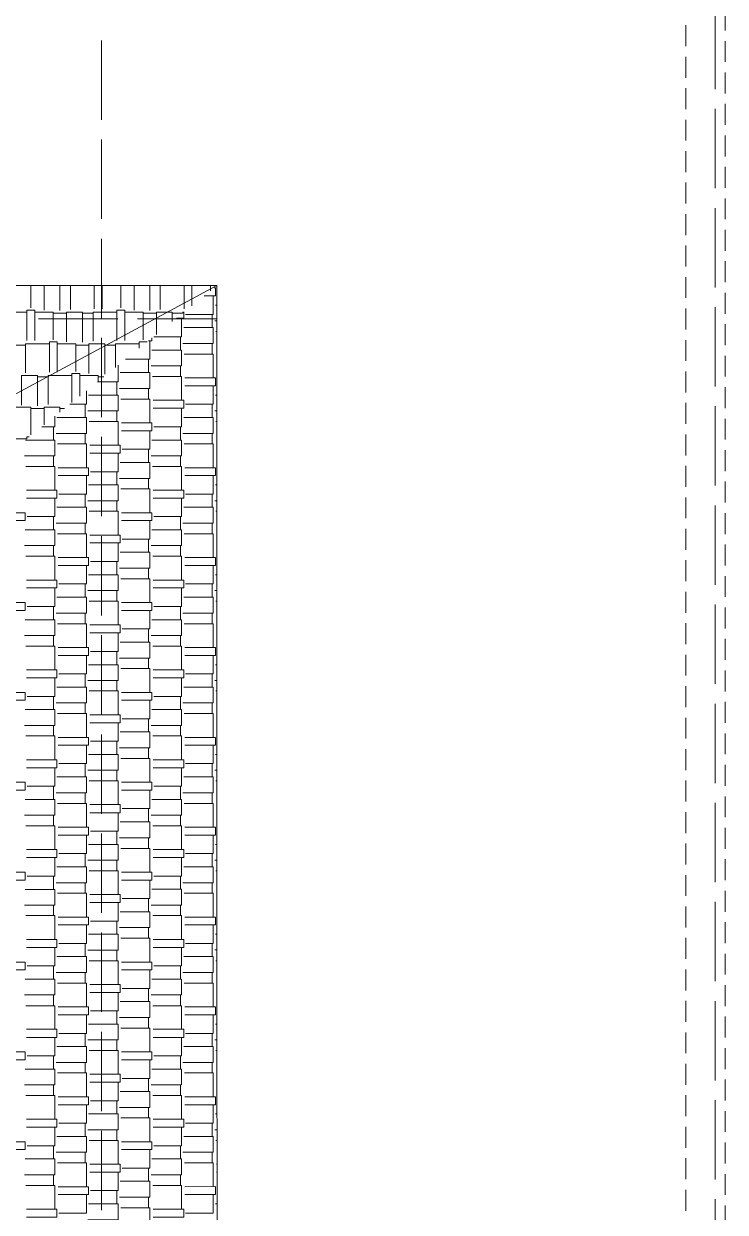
# Model space of a CAD drawing. Header units: metres. Extents: x 14 to 155, y 0 to 125.
# Drawn here: x 113.11 to 118.42, y 105.38 to 114.37 of the extents above; entities that cross this region are included whole.
import ezdxf

# ---------------------------------------------------------------- set-up
doc = ezdxf.new("R2010")
doc.units = ezdxf.units.M
doc.layers.add('PDF2_Geometry', color=7, linetype='Continuous', true_color=0xffbe80)

msp = doc.modelspace()

# ---------------------------------------------------------------- linework, layer by layer
at = {"layer": 'PDF2_Geometry', "color": 0, "lineweight": 0}
for points in [[(118.3464, 114.4776), (118.3464, 113.8775)], [(118.4216, 114.4806), (118.4216, 114.3224)], [(118.124, 114.3616), (118.124, 114.2033)], [(113.6997, 114.2455), (113.6997, 113.6455)], [(118.4216, 114.2425), (118.4216, 114.0843)], [(118.124, 114.1234), (118.124, 113.9652)], [(118.4216, 114.0044), (118.4216, 113.8461)], [(118.124, 113.8853), (118.124, 113.727)], [(118.4216, 113.7662), (118.4216, 113.608)], [(118.3465, 113.7286), (118.3465, 113.1286)], [(118.124, 113.6472), (118.124, 113.4889)], [(113.6997, 113.4966), (113.6998, 112.8966)], [(118.4217, 113.5281), (118.4217, 113.3699)], [(118.124, 113.409), (118.124, 113.2508)], [(118.4217, 113.29), (118.4217, 113.1317)], [(118.124, 113.1709), (118.124, 113.0126)], [(118.4217, 113.0518), (118.4217, 112.8936)], [(118.3465, 112.9782), (118.3465, 112.3782)], [(118.124, 112.9328), (118.124, 112.7745)], [(118.4217, 112.8137), (118.4217, 112.6554)], [(113.6998, 112.7462), (113.6998, 112.1462)], [(118.124, 112.6946), (118.124, 112.5364)], [(118.4217, 112.5756), (118.4217, 112.4173)], [(118.124, 112.4565), (118.124, 112.2982)], [(113.1655, 112.3921), (113.1655, 112.2229)], [(113.2642, 112.3921), (113.2642, 112.2072)], [(113.3849, 112.3921), (113.3849, 112.2025)], [(113.4647, 112.3921), (113.4647, 112.2119)], [(113.6449, 112.3921), (113.6449, 112.2166)], [(113.7045, 112.3921), (113.7045, 112.2166)], [(113.8455, 112.3921), (113.8455, 112.2229)], [(113.9457, 112.3921), (113.9457, 112.2072)], [(114.0648, 112.3921), (114.0648, 112.2025)], [(114.1446, 112.3921), (114.1446, 112.2119)], [(114.3248, 112.3921), (114.3248, 112.2166)], [(114.3844, 112.3921), (114.3844, 112.2401)], [(114.4768, 112.3138), (114.5614, 112.3138), (114.5614, 112.375), (114.552, 112.375)], [(114.5254, 112.3921), (114.5254, 112.3529)], [(118.4217, 112.3374), (118.4217, 112.1792)], [(114.3358, 112.1744), (114.5457, 112.1744), (114.5457, 112.3138)], [(114.5739, 112.2449), (114.5614, 112.2449)], [(118.3465, 112.2278), (118.3465, 111.6278)], [(113.1342, 112.1915), (112.9556, 112.1915), (112.9556, 111.9722)], [(113.1953, 111.9769), (113.1953, 112.2072), (113.1342, 112.2072), (113.1342, 111.9769)], [(113.3347, 111.9816), (113.3347, 112.1915), (113.1953, 112.1915)], [(113.2219, 112.1399), (113.8219, 112.1399)], [(113.435, 112.1822), (113.3348, 112.1822)], [(113.5556, 111.9628), (113.5556, 112.1916), (113.4349, 112.1915)], [(113.435, 112.1915), (113.435, 111.9675)], [(113.6356, 112.1822), (113.5557, 112.1822)], [(113.8157, 112.1916), (113.6355, 112.1916)], [(113.6356, 112.1916), (113.6356, 111.9723)], [(113.8752, 111.977), (113.8752, 112.2072), (113.8157, 112.2072), (113.8157, 111.977)], [(114.0146, 111.9817), (114.0146, 112.1916), (113.8752, 112.1916)], [(113.9708, 112.1399), (114.574, 112.1399)], [(114.1149, 112.1822), (114.0147, 112.1822)], [(114.0962, 112.0036), (114.3061, 112.0036), (114.3061, 112.1446)], [(114.2356, 112.1195), (114.2356, 112.1916), (114.1149, 112.1916), (114.1149, 112.0223)], [(114.3139, 112.1822), (114.2355, 112.1822)], [(114.2669, 112.1446), (114.3217, 112.1446), (114.3217, 112.1885)], [(114.3264, 112.1916), (114.3155, 112.1916), (114.3155, 112.1837)], [(114.5364, 112.0741), (114.5363, 112.1743)], [(118.124, 112.2184), (118.124, 112.0601)], [(114.3155, 111.9534), (114.5457, 111.9535), (114.5457, 112.0741), (114.3217, 112.0741)], [(114.5739, 112.1243), (114.5567, 112.1243)], [(118.4217, 112.0993), (118.4217, 111.941)], [(113.3645, 111.7373), (113.3645, 111.9676), (113.305, 111.9676), (113.305, 111.7373)], [(113.6998, 111.9958), (113.6998, 111.3958)], [(113.8815, 111.8344), (114.0664, 111.8344), (114.0664, 111.9738)], [(114.0444, 111.966), (114.0444, 111.9676), (113.9849, 111.9676), (113.9849, 111.9174)], [(114.0554, 111.9739), (114.0804, 111.9739), (114.0804, 111.9958)], [(114.2966, 111.9034), (114.2966, 112.0036)], [(114.5739, 112.0444), (114.5661, 112.0444)], [(118.124, 111.9802), (118.124, 111.822)], [(113.1248, 111.9424), (113.0449, 111.9424)], [(113.305, 111.9519), (113.1248, 111.9519), (113.1248, 111.7326)], [(113.5055, 111.742), (113.5055, 111.9519), (113.3645, 111.9519)], [(113.6042, 111.9424), (113.5054, 111.9424)], [(113.7248, 111.7217), (113.7248, 111.9519), (113.6042, 111.9519), (113.6042, 111.7278)], [(113.8047, 111.9425), (113.7248, 111.9425)], [(113.9849, 111.9519), (113.8047, 111.9519), (113.8047, 111.7733)], [(114.0758, 111.7843), (114.3061, 111.7843), (114.3061, 111.9034), (114.0805, 111.9034)], [(114.5457, 111.6934), (114.5457, 111.8736), (114.3264, 111.8736)], [(114.5364, 111.8736), (114.5364, 111.9535)], [(113.67, 111.6636), (113.8266, 111.6636), (113.8266, 111.789)], [(114.0554, 111.7341), (114.0554, 111.8344)], [(114.2966, 111.7043), (114.2966, 111.7842)], [(114.574, 111.8642), (114.5709, 111.8642)], [(114.574, 111.8047), (114.5709, 111.8047)], [(118.4217, 111.8613), (118.4217, 111.703)], [(113.2157, 111.4819), (113.2157, 111.7122), (113.095, 111.7122), (113.095, 111.4866)], [(113.2955, 111.7028), (113.2157, 111.7028)], [(113.4757, 111.7122), (113.2955, 111.7122), (113.2955, 111.4929)], [(113.5353, 111.5555), (113.5353, 111.7278), (113.4757, 111.7278), (113.4757, 111.507)], [(113.6747, 111.6683), (113.6747, 111.7122), (113.5353, 111.7122)], [(113.717, 111.7028), (113.6747, 111.7028)], [(113.8361, 111.6135), (114.0664, 111.6135), (114.0664, 111.7341), (113.8408, 111.7341)], [(114.3061, 111.7043), (114.0868, 111.7043)], [(114.3061, 111.5242), (114.3061, 111.7044)], [(114.3311, 111.6338), (114.5614, 111.6338), (114.5614, 111.6934), (114.3311, 111.6934)], [(118.1241, 111.7422), (118.1241, 111.5839)], [(113.8157, 111.5634), (113.8157, 111.6636)], [(114.0554, 111.5336), (114.0554, 111.6135)], [(114.3358, 111.4944), (114.5457, 111.4944), (114.5457, 111.6338)], [(118.4217, 111.6231), (118.4217, 111.4649)], [(113.4585, 111.4944), (113.5854, 111.4944), (113.5854, 111.5962)], [(113.5964, 111.4443), (113.8267, 111.4443), (113.8267, 111.5634), (113.6011, 111.5634)], [(114.0664, 111.3534), (114.0664, 111.5336), (113.8455, 111.5336)], [(114.0915, 111.4647), (114.3218, 111.4647), (114.3218, 111.5242), (114.0915, 111.5242)], [(114.574, 111.5634), (114.5614, 111.5634)], [(113.1655, 111.2625), (113.1655, 111.4724), (113.0245, 111.4724)], [(113.2642, 111.4615), (113.1655, 111.4615)], [(113.3849, 111.4349), (113.3849, 111.4725), (113.2642, 111.4724), (113.2642, 111.3377)], [(113.4194, 111.4615), (113.3849, 111.4615)], [(113.5761, 111.3942), (113.5761, 111.4944)], [(113.8157, 111.3644), (113.8157, 111.4442)], [(114.0962, 111.3237), (114.3061, 111.3237), (114.3061, 111.4647)], [(114.5364, 111.3942), (114.5364, 111.4944)], [(114.574, 111.4444), (114.5567, 111.4444)], [(118.1241, 111.504), (118.1241, 111.3458)], [(118.3465, 111.4789), (118.3466, 110.8789)], [(113.2486, 111.3237), (113.3457, 111.3237), (113.3457, 111.4035)], [(113.3567, 111.2735), (113.5854, 111.2735), (113.5854, 111.3942), (113.3614, 111.3942)], [(113.8267, 111.3644), (113.6058, 111.3644)], [(113.8267, 111.1843), (113.8267, 111.3645)], [(113.8517, 111.2939), (114.0805, 111.2939), (114.0805, 111.3534), (113.8517, 111.3534)], [(114.3155, 111.2735), (114.5458, 111.2735), (114.5458, 111.3942), (114.3217, 111.3942)], [(114.574, 111.3644), (114.5661, 111.3644)], [(118.4217, 111.385), (118.4217, 111.2267)], [(113.153, 111.2469), (113.1342, 111.2469), (113.1342, 111.2328), (112.9556, 111.2328), (112.9556, 111.0887)], [(113.3363, 111.2233), (113.3363, 111.3236)], [(113.5761, 111.1936), (113.5761, 111.2735)], [(113.6998, 111.2469), (113.6998, 110.6469)], [(113.8565, 111.1545), (114.0664, 111.1545), (114.0664, 111.2939)], [(114.2967, 111.2234), (114.2967, 111.3236)], [(114.5364, 111.1937), (114.5364, 111.2735)], [(118.1241, 111.2659), (118.1241, 111.1076)], [(113.1155, 111.1043), (113.3457, 111.1043), (113.3457, 111.2233), (113.1232, 111.2233)], [(113.5854, 111.0134), (113.5854, 111.1936), (113.3661, 111.1936)], [(113.6106, 111.1247), (113.8408, 111.1247), (113.8408, 111.1843), (113.6106, 111.1843)], [(114.0554, 111.0542), (114.0554, 111.1545)], [(114.0759, 111.1043), (114.3061, 111.1043), (114.3061, 111.2234), (114.0806, 111.2234)], [(114.5458, 111.0135), (114.5458, 111.1937), (114.3265, 111.1937)], [(114.574, 111.1843), (114.5709, 111.1843)], [(113.3363, 111.0244), (113.3363, 111.1043)], [(113.6168, 110.9837), (113.8267, 110.9837), (113.8267, 111.1247)], [(114.2967, 111.0244), (114.2967, 111.1043)], [(114.574, 111.1248), (114.5709, 111.1248)], [(118.4217, 111.1468), (118.4217, 110.9886)], [(113.3457, 110.8442), (113.3457, 111.0244), (113.1264, 111.0244)], [(113.3708, 110.9539), (113.6011, 110.9539), (113.6011, 111.0134), (113.3708, 111.0134)], [(113.8157, 110.8834), (113.8157, 110.9836)], [(113.8361, 110.9336), (114.0664, 110.9336), (114.0664, 111.0542), (113.8408, 111.0542)], [(114.3061, 110.8442), (114.3061, 111.0244), (114.0868, 111.0244)], [(114.3312, 110.9539), (114.5614, 110.9539), (114.5614, 111.0135), (114.3312, 111.0135)], [(118.1241, 111.0278), (118.1241, 110.8695)], [(113.3755, 110.8145), (113.5855, 110.8145), (113.5854, 110.9539)], [(113.5964, 110.7643), (113.8267, 110.7643), (113.8267, 110.8834), (113.6011, 110.8834)], [(114.0554, 110.8537), (114.0554, 110.9336)], [(114.3359, 110.8145), (114.5458, 110.8145), (114.5458, 110.9539)], [(114.574, 110.8834), (114.5614, 110.8834)], [(118.4218, 110.9087), (118.4218, 110.7505)], [(113.1311, 110.7847), (113.3614, 110.7847), (113.3614, 110.8442), (113.1311, 110.8442)], [(113.5761, 110.7143), (113.5761, 110.8145)], [(114.0664, 110.6735), (114.0664, 110.8537), (113.8455, 110.8537)], [(114.0915, 110.7847), (114.3218, 110.7847), (114.3218, 110.8442), (114.0915, 110.8442)], [(114.5364, 110.7143), (114.5364, 110.8145)], [(118.1241, 110.7896), (118.1241, 110.6314)], [(113.1358, 110.6437), (113.3457, 110.6438), (113.3457, 110.7848)], [(113.3567, 110.5936), (113.5855, 110.5936), (113.5855, 110.7143), (113.3614, 110.7143)], [(113.8157, 110.6845), (113.8157, 110.7643)], [(114.0962, 110.6438), (114.3061, 110.6438), (114.3061, 110.7848)], [(114.3155, 110.5936), (114.5458, 110.5936), (114.5458, 110.7143), (114.3217, 110.7143)], [(114.574, 110.7644), (114.5567, 110.7644)], [(118.3466, 110.7285), (118.3466, 110.1285)], [(112.8915, 110.6139), (113.1218, 110.6139), (113.1218, 110.6735), (112.8915, 110.6735)], [(113.3364, 110.5434), (113.3364, 110.6437)], [(113.8267, 110.5043), (113.8267, 110.6845), (113.6058, 110.6845)], [(113.8517, 110.614), (114.0805, 110.614), (114.0805, 110.6735), (113.8517, 110.6735)], [(113.8565, 110.4746), (114.0664, 110.4746), (114.0664, 110.614)], [(114.2967, 110.5435), (114.2967, 110.6437)], [(114.574, 110.6845), (114.5661, 110.6845)], [(118.4218, 110.6706), (118.4218, 110.5123)], [(113.1155, 110.4244), (113.3457, 110.4244), (113.3457, 110.5434), (113.1217, 110.5434)], [(113.5761, 110.5137), (113.5761, 110.5936)], [(114.0759, 110.4244), (114.3062, 110.4244), (114.3062, 110.5435), (114.0806, 110.5435)], [(114.5364, 110.5138), (114.5364, 110.5936)], [(118.1241, 110.5515), (118.1241, 110.3932)], [(113.5855, 110.3335), (113.5855, 110.5137), (113.3662, 110.5137)], [(113.6106, 110.4447), (113.8409, 110.4447), (113.8409, 110.5043), (113.6106, 110.5043)], [(113.6168, 110.3037), (113.8267, 110.3037), (113.8267, 110.4447)], [(113.6998, 110.4965), (113.6999, 109.8965)], [(114.0555, 110.3742), (114.0555, 110.4745)], [(114.5458, 110.3336), (114.5458, 110.5138), (114.3265, 110.5138)], [(114.574, 110.5043), (114.5709, 110.5043)], [(114.574, 110.4448), (114.5709, 110.4448)], [(118.4218, 110.4324), (118.4218, 110.2742)], [(113.3457, 110.1643), (113.3457, 110.3445), (113.1265, 110.3445)], [(113.3364, 110.3445), (113.3364, 110.4244)], [(113.8362, 110.2537), (114.0664, 110.2537), (114.0664, 110.3743)], [(114.0664, 110.3742), (113.8409, 110.3742)], [(114.3062, 110.1643), (114.3062, 110.3445), (114.0869, 110.3445)], [(114.2967, 110.3445), (114.2967, 110.4244)], [(113.3709, 110.274), (113.6011, 110.274), (113.6011, 110.3335), (113.3709, 110.3335)], [(113.3756, 110.1346), (113.5855, 110.1346), (113.5855, 110.274)], [(113.8157, 110.2035), (113.8157, 110.3037)], [(114.0555, 110.1737), (114.0555, 110.2536)], [(114.3312, 110.274), (114.5615, 110.274), (114.5615, 110.3336), (114.3312, 110.3336)], [(114.3359, 110.1346), (114.5458, 110.1346), (114.5458, 110.274)], [(118.1241, 110.3134), (118.1241, 110.1551)], [(113.1311, 110.1048), (113.3614, 110.1048), (113.3614, 110.1643), (113.1311, 110.1643)], [(113.5965, 110.0844), (113.8267, 110.0844), (113.8267, 110.2035), (113.6011, 110.2035)], [(114.0664, 110.1737), (113.8456, 110.1737)], [(114.0664, 109.9936), (114.0664, 110.1738)], [(114.0916, 110.1048), (114.3218, 110.1048), (114.3218, 110.1643), (114.0916, 110.1643)], [(114.574, 110.2035), (114.5615, 110.2035)], [(118.4218, 110.1943), (118.4218, 110.0361)], [(113.1358, 109.9638), (113.3458, 109.9638), (113.3458, 110.1048)], [(113.5761, 110.0343), (113.5761, 110.1345)], [(113.8157, 110.0046), (113.8157, 110.0844)], [(114.0963, 109.9638), (114.3062, 109.9638), (114.3062, 110.1048)], [(114.5364, 110.0343), (114.5364, 110.1345)], [(114.574, 110.0845), (114.5568, 110.0845)], [(118.1241, 110.0752), (118.1241, 109.917)], [(112.8915, 109.934), (113.1218, 109.934), (113.1218, 109.9936), (112.8915, 109.9936)], [(113.3567, 109.9137), (113.5855, 109.9137), (113.5855, 110.0344)], [(113.5855, 110.0343), (113.3614, 110.0343)], [(113.8267, 109.8244), (113.8267, 110.0046), (113.6058, 110.0046)], [(113.8517, 109.9341), (114.0805, 109.9341), (114.0805, 109.9936), (113.8517, 109.9936)], [(114.3156, 109.9137), (114.5458, 109.9137), (114.5458, 110.0344)], [(114.5458, 110.0343), (114.3217, 110.0343)], [(114.574, 110.0046), (114.5662, 110.0046)], [(113.3364, 109.8635), (113.3364, 109.9638)], [(113.5761, 109.8337), (113.5761, 109.9136)], [(113.8565, 109.7946), (114.0665, 109.7947), (114.0664, 109.9341)], [(114.2967, 109.8636), (114.2967, 109.9638)], [(114.5364, 109.8338), (114.5364, 109.9136)], [(118.3466, 109.9781), (118.3466, 109.3781)], [(118.4218, 109.9562), (118.4218, 109.7979)], [(113.1155, 109.7445), (113.3458, 109.7445), (113.3458, 109.8635), (113.1217, 109.8635)], [(113.5855, 109.8337), (113.3662, 109.8337)], [(113.5855, 109.6536), (113.5855, 109.8338)], [(113.6106, 109.7648), (113.8409, 109.7648), (113.8409, 109.8244), (113.6106, 109.8244)], [(114.0759, 109.7445), (114.3062, 109.7445), (114.3062, 109.8636), (114.0806, 109.8636)], [(114.5458, 109.8338), (114.3265, 109.8338)], [(114.5458, 109.6537), (114.5458, 109.8339)], [(114.574, 109.8244), (114.5709, 109.8244)], [(118.1241, 109.8371), (118.1241, 109.6788)], [(113.3364, 109.6646), (113.3364, 109.7445)], [(113.6168, 109.6238), (113.8267, 109.6238), (113.8267, 109.7648)], [(113.6999, 109.746), (113.6999, 109.146)], [(114.0555, 109.6943), (114.0555, 109.7946)], [(114.2967, 109.6646), (114.2967, 109.7445)], [(114.574, 109.7649), (114.5709, 109.7649)], [(118.4218, 109.718), (118.4218, 109.5598)], [(113.3458, 109.4844), (113.3458, 109.6646), (113.1265, 109.6646)], [(113.3709, 109.5941), (113.6012, 109.5941), (113.6012, 109.6536), (113.3709, 109.6536)], [(113.8158, 109.5236), (113.8158, 109.6238)], [(113.8362, 109.5737), (114.0665, 109.5737), (114.0665, 109.6943), (113.8409, 109.6943)], [(114.3062, 109.4844), (114.3062, 109.6646), (114.0869, 109.6646)], [(114.3312, 109.5941), (114.5615, 109.5941), (114.5615, 109.6537), (114.3312, 109.6537)], [(113.3756, 109.4546), (113.5855, 109.4546), (113.5855, 109.594)], [(114.0555, 109.4938), (114.0555, 109.5737)], [(114.3359, 109.4546), (114.5458, 109.4546), (114.5458, 109.594)], [(118.1241, 109.599), (118.1241, 109.4407)], [(113.1312, 109.4233), (113.3614, 109.4233), (113.3614, 109.4844), (113.1312, 109.4844)], [(113.5761, 109.3544), (113.5761, 109.4546)], [(113.5965, 109.4045), (113.8267, 109.4045), (113.8267, 109.5236), (113.6012, 109.5236)], [(114.0665, 109.3136), (114.0665, 109.4938), (113.8456, 109.4938)], [(114.0916, 109.4233), (114.3219, 109.4233), (114.3218, 109.4844), (114.0916, 109.4844)], [(114.5365, 109.3544), (114.5365, 109.4546)], [(114.574, 109.5236), (114.5615, 109.5236)], [(118.4218, 109.4799), (118.4218, 109.3216)], [(113.1359, 109.2838), (113.3458, 109.2839), (113.3458, 109.4233)], [(113.3568, 109.2337), (113.5855, 109.2337), (113.5855, 109.3544), (113.3614, 109.3544)], [(113.8158, 109.3246), (113.8158, 109.4044)], [(114.0963, 109.2839), (114.3062, 109.2839), (114.3062, 109.4233)], [(114.3156, 109.2337), (114.5458, 109.2337), (114.5458, 109.3544), (114.3218, 109.3544)], [(114.574, 109.4046), (114.5568, 109.4046)], [(118.1241, 109.3608), (118.1241, 109.2026)], [(112.8915, 109.254), (113.1218, 109.254), (113.1218, 109.3136), (112.8915, 109.3136)], [(113.3364, 109.1835), (113.3364, 109.2838)], [(113.8267, 109.3246), (113.6059, 109.3246)], [(113.8267, 109.1445), (113.8267, 109.3247)], [(113.8518, 109.2541), (114.0805, 109.2541), (114.0805, 109.3136), (113.8518, 109.3136)], [(114.2967, 109.1836), (114.2967, 109.2838)], [(114.5741, 109.3246), (114.5662, 109.3246)], [(113.1155, 109.0645), (113.3458, 109.0645), (113.3458, 109.1835), (113.1217, 109.1835)], [(113.5761, 109.1538), (113.5761, 109.2337)], [(113.8566, 109.1146), (114.0665, 109.1147), (114.0665, 109.2541)], [(114.0759, 109.0645), (114.3062, 109.0645), (114.3062, 109.1836), (114.0806, 109.1836)], [(114.5365, 109.1539), (114.5365, 109.2337)], [(118.3466, 109.2276), (118.3466, 108.6276)], [(118.4218, 109.2418), (118.4218, 109.0835)], [(113.5855, 108.9736), (113.5855, 109.1538), (113.3662, 109.1538)], [(113.6106, 109.0833), (113.8409, 109.0833), (113.8409, 109.1445), (113.6106, 109.1445)], [(113.6168, 108.9439), (113.8268, 108.9439), (113.8267, 109.0833)], [(114.0555, 109.0144), (114.0555, 109.1147)], [(114.5458, 108.9737), (114.5458, 109.1539), (114.3265, 109.1539)], [(114.5741, 109.1445), (114.571, 109.1445)], [(114.5741, 109.0834), (114.571, 109.0834)], [(118.1242, 109.1227), (118.1242, 108.9644)], [(113.3364, 108.9846), (113.3364, 109.0645)], [(113.6999, 108.9956), (113.6999, 108.3955)], [(113.8362, 108.8938), (114.0665, 108.8938), (114.0665, 109.0144), (113.8409, 109.0144)], [(114.2967, 108.9846), (114.2967, 109.0645)], [(118.4218, 109.0036), (118.4218, 108.8454)], [(113.3458, 108.9846), (113.1265, 108.9846)], [(113.3458, 108.8045), (113.3458, 108.9847)], [(113.3709, 108.9141), (113.6012, 108.9141), (113.6012, 108.9736), (113.3709, 108.9736)], [(113.3756, 108.7747), (113.5855, 108.7747), (113.5855, 108.9141)], [(113.8158, 108.8436), (113.8158, 108.9438)], [(114.3062, 108.9846), (114.0869, 108.9846)], [(114.3062, 108.8045), (114.3062, 108.9847)], [(114.3312, 108.9141), (114.5615, 108.9141), (114.5615, 108.9737), (114.3312, 108.9737)], [(114.3359, 108.7747), (114.5459, 108.7747), (114.5458, 108.9141)], [(113.5965, 108.7245), (113.8268, 108.7245), (113.8268, 108.8436), (113.6012, 108.8436)], [(114.0665, 108.6337), (114.0665, 108.8139), (113.8456, 108.8139)], [(114.0555, 108.8139), (114.0555, 108.8938)], [(114.5741, 108.8436), (114.5615, 108.8436)], [(118.1242, 108.8846), (118.1242, 108.7263)], [(113.1312, 108.7434), (113.3615, 108.7434), (113.3615, 108.8045), (113.1312, 108.8045)], [(113.1359, 108.6039), (113.3458, 108.604), (113.3458, 108.7434)], [(113.5762, 108.6745), (113.5762, 108.7747)], [(113.8158, 108.6447), (113.8158, 108.7245)], [(114.0916, 108.7434), (114.3219, 108.7434), (114.3219, 108.8045), (114.0916, 108.8045)], [(114.0963, 108.604), (114.3062, 108.604), (114.3062, 108.7434)], [(114.5365, 108.6745), (114.5365, 108.7747)], [(114.5741, 108.7246), (114.5568, 108.7246)], [(118.4218, 108.7655), (118.4218, 108.6072)], [(112.8916, 108.5741), (113.1218, 108.5741), (113.1218, 108.6337), (112.8916, 108.6337)], [(113.3568, 108.5538), (113.5855, 108.5538), (113.5855, 108.6745), (113.3615, 108.6745)], [(113.8268, 108.4645), (113.8268, 108.6447), (113.6059, 108.6447)], [(113.8518, 108.5742), (114.0806, 108.5742), (114.0806, 108.6337), (113.8518, 108.6337)], [(114.3156, 108.5538), (114.5459, 108.5538), (114.5459, 108.6745), (114.3218, 108.6745)], [(114.5741, 108.6447), (114.5662, 108.6447)], [(118.1242, 108.6464), (118.1242, 108.4882)], [(113.3364, 108.5036), (113.3364, 108.6039)], [(113.5762, 108.4739), (113.5762, 108.5538)], [(113.8566, 108.4347), (114.0665, 108.4348), (114.0665, 108.5742)], [(114.2968, 108.5037), (114.2968, 108.6039)], [(114.5365, 108.474), (114.5365, 108.5538)], [(113.1156, 108.3846), (113.3458, 108.3846), (113.3458, 108.5036), (113.1217, 108.5036)], [(113.5855, 108.2937), (113.5855, 108.4739), (113.3663, 108.4739)], [(113.6107, 108.4034), (113.8409, 108.4034), (113.8409, 108.4646)], [(113.8409, 108.4645), (113.6107, 108.4645)], [(114.076, 108.3846), (114.3062, 108.3846), (114.3062, 108.5037), (114.0807, 108.5037)], [(114.5459, 108.2938), (114.5459, 108.474), (114.3266, 108.474)], [(114.5741, 108.4645), (114.571, 108.4645)], [(118.3467, 108.4788), (118.3467, 107.8788)], [(118.4218, 108.5274), (118.4218, 108.3691)], [(113.3364, 108.3047), (113.3364, 108.3846)], [(113.6169, 108.2639), (113.8268, 108.2639), (113.8268, 108.4033)], [(114.0555, 108.3344), (114.0555, 108.4347)], [(114.2968, 108.3047), (114.2968, 108.3846)], [(114.5741, 108.4035), (114.571, 108.4035)], [(118.1242, 108.4083), (118.1242, 108.25)], [(113.3458, 108.1245), (113.3458, 108.3047), (113.1265, 108.3047)], [(113.3709, 108.2342), (113.6012, 108.2342), (113.6012, 108.2937), (113.3709, 108.2937)], [(113.8363, 108.2139), (114.0665, 108.2139), (114.0665, 108.3345)], [(114.0665, 108.3344), (113.8409, 108.3344)], [(114.3062, 108.1245), (114.3062, 108.3047), (114.0869, 108.3047)], [(114.3313, 108.2342), (114.5615, 108.2342), (114.5615, 108.2938), (114.3313, 108.2938)], [(118.4219, 108.2892), (118.4219, 108.131)], [(113.3756, 108.0948), (113.5856, 108.0948), (113.5856, 108.2342)], [(113.6999, 108.2468), (113.7, 107.6467)], [(113.8158, 108.1637), (113.8158, 108.2639)], [(114.0555, 108.134), (114.0555, 108.2139)], [(114.336, 108.0948), (114.5459, 108.0948), (114.5459, 108.2342)], [(113.1312, 108.0635), (113.3615, 108.0635), (113.3615, 108.1246)], [(113.3615, 108.1245), (113.1312, 108.1245)], [(113.5762, 107.9945), (113.5762, 108.0947)], [(113.5965, 108.0446), (113.8268, 108.0446), (113.8268, 108.1637), (113.6012, 108.1637)], [(114.0665, 107.9538), (114.0665, 108.134), (113.8456, 108.134)], [(114.0916, 108.0635), (114.3219, 108.0635), (114.3219, 108.1246)], [(114.3219, 108.1245), (114.0916, 108.1245)], [(114.5365, 107.9945), (114.5365, 108.0947)], [(114.5741, 108.1637), (114.5615, 108.1637)], [(118.1242, 108.1701), (118.1242, 108.0119)], [(113.1359, 107.9239), (113.3458, 107.924), (113.3458, 108.0634)], [(113.8158, 107.9648), (113.8158, 108.0446)], [(114.0963, 107.924), (114.3063, 107.924), (114.3062, 108.0634)], [(114.5741, 108.0447), (114.5569, 108.0447)], [(118.4219, 108.0511), (118.4219, 107.8928)], [(112.8916, 107.8942), (113.1219, 107.8942), (113.1219, 107.9538), (112.8916, 107.9537)], [(113.3365, 107.8237), (113.3365, 107.924)], [(113.3568, 107.8739), (113.5856, 107.8739), (113.5856, 107.9946)], [(113.5856, 107.9945), (113.3615, 107.9945)], [(113.8268, 107.7846), (113.8268, 107.9648), (113.6059, 107.9647)], [(113.8518, 107.8943), (114.0806, 107.8943), (114.0806, 107.9538), (113.8518, 107.9538)], [(114.2968, 107.8238), (114.2968, 107.924)], [(114.3156, 107.8739), (114.5459, 107.8739), (114.5459, 107.9946)], [(114.5459, 107.9945), (114.3218, 107.9945)], [(114.5741, 107.9648), (114.5662, 107.9648)], [(118.1242, 107.932), (118.1242, 107.7738)], [(113.1156, 107.7047), (113.3458, 107.7047), (113.3458, 107.8237), (113.1218, 107.8237)], [(113.5762, 107.7939), (113.5762, 107.8738)], [(113.8566, 107.7548), (114.0665, 107.7548), (114.0665, 107.8943)], [(114.076, 107.7047), (114.3063, 107.7047), (114.3063, 107.8238), (114.0807, 107.8238)], [(114.5365, 107.794), (114.5365, 107.8738)], [(113.5856, 107.7939), (113.3663, 107.7939)], [(113.5856, 107.6138), (113.5856, 107.794)], [(113.6107, 107.7234), (113.841, 107.7234), (113.841, 107.7846), (113.6107, 107.7846)], [(114.0556, 107.6545), (114.0556, 107.7548)], [(114.5459, 107.794), (114.3266, 107.794)], [(114.5459, 107.6139), (114.5459, 107.7941)], [(114.5741, 107.7846), (114.571, 107.7846)], [(118.4219, 107.813), (118.4219, 107.6547)], [(113.3365, 107.6248), (113.3365, 107.7047)], [(113.6169, 107.584), (113.8268, 107.584), (113.8268, 107.7234)], [(113.8363, 107.5339), (114.0665, 107.5339), (114.0665, 107.6545), (113.841, 107.6545)], [(114.2968, 107.6248), (114.2968, 107.7047)], [(114.5741, 107.7235), (114.571, 107.7235)], [(118.1242, 107.6939), (118.1242, 107.5356)], [(118.3467, 107.7284), (118.3467, 107.1284)], [(113.3459, 107.4446), (113.3458, 107.6248), (113.1266, 107.6248)], [(113.371, 107.5543), (113.6012, 107.5543), (113.6012, 107.6138), (113.371, 107.6138)], [(113.3757, 107.4133), (113.5856, 107.4133), (113.5856, 107.5543)], [(113.8158, 107.4838), (113.8158, 107.584)], [(114.3063, 107.4446), (114.3063, 107.6248), (114.087, 107.6248)], [(114.3313, 107.5543), (114.5616, 107.5543), (114.5616, 107.6139), (114.3313, 107.6139)], [(114.336, 107.4133), (114.5459, 107.4133), (114.5459, 107.5543)], [(118.4219, 107.5748), (118.4219, 107.4166)], [(113.5966, 107.3647), (113.8268, 107.3647), (113.8268, 107.4838), (113.6012, 107.4838)], [(113.7, 107.4963), (113.7, 106.8962)], [(114.0556, 107.454), (114.0556, 107.5339)], [(114.5741, 107.4838), (114.5616, 107.4838)], [(113.1313, 107.3835), (113.3615, 107.3835), (113.3615, 107.4446), (113.1313, 107.4446)], [(113.1359, 107.244), (113.3459, 107.244), (113.3459, 107.3835)], [(113.5762, 107.3146), (113.5762, 107.4133)], [(114.0665, 107.454), (113.8457, 107.454)], [(114.0665, 107.2739), (114.0665, 107.4541)], [(114.0917, 107.3835), (114.3219, 107.3835), (114.3219, 107.4446), (114.0917, 107.4446)], [(114.0964, 107.2441), (114.3063, 107.2441), (114.3063, 107.3835)], [(114.5365, 107.3146), (114.5365, 107.4133)], [(118.1242, 107.4557), (118.1242, 107.2975)], [(113.3568, 107.1939), (113.5856, 107.1939), (113.5856, 107.3146), (113.3615, 107.3146)], [(113.8268, 107.1047), (113.8268, 107.2833), (113.6059, 107.2832)], [(113.8158, 107.2833), (113.8158, 107.3647)], [(114.3157, 107.1939), (114.5459, 107.1939), (114.5459, 107.3146), (114.3218, 107.3146)], [(114.5741, 107.3648), (114.5569, 107.3648)], [(114.5741, 107.2833), (114.5663, 107.2833)], [(118.4219, 107.3367), (118.4219, 107.1784)], [(112.9949, 107.2143), (113.1219, 107.2143), (113.1219, 107.2739), (112.9949, 107.2738)], [(113.3365, 107.1438), (113.3365, 107.244)], [(113.5762, 107.114), (113.5762, 107.1939)], [(113.8519, 107.2143), (114.0806, 107.2144), (114.0806, 107.2739), (113.8519, 107.2739)], [(113.8566, 107.0733), (114.0666, 107.0734), (114.0665, 107.2144)], [(114.2968, 107.1439), (114.2968, 107.2441)], [(114.5365, 107.1141), (114.5365, 107.1939)], [(118.1242, 107.2176), (118.1242, 107.0593)], [(113.1156, 107.0247), (113.3459, 107.0248), (113.3459, 107.1438), (113.1218, 107.1438)], [(113.5856, 106.9338), (113.5856, 107.114), (113.3663, 107.114)], [(113.6107, 107.0435), (113.841, 107.0435), (113.841, 107.1047), (113.6107, 107.1046)], [(114.076, 107.0248), (114.3063, 107.0248), (114.3063, 107.1439), (114.0807, 107.1439)], [(114.5459, 106.9339), (114.5459, 107.1141), (114.3266, 107.114)], [(114.5741, 107.1047), (114.571, 107.1047)], [(113.3365, 106.9433), (113.3365, 107.0248)], [(113.6169, 106.9041), (113.8268, 106.9041), (113.8268, 107.0435)], [(114.0556, 106.9746), (114.0556, 107.0734)], [(114.2968, 106.9433), (114.2968, 107.0248)], [(114.5741, 107.0436), (114.571, 107.0436)], [(118.4219, 107.0985), (118.4219, 106.9403)], [(113.3459, 106.7647), (113.3459, 106.9433), (113.1266, 106.9433)], [(113.371, 106.8743), (113.6013, 106.8743), (113.6013, 106.9338), (113.371, 106.9338)], [(113.8363, 106.854), (114.0666, 106.854), (114.0666, 106.9746), (113.841, 106.9746)], [(114.3063, 106.7647), (114.3063, 106.9433), (114.087, 106.9433)], [(114.3313, 106.8743), (114.5616, 106.8743), (114.5616, 106.9339), (114.3313, 106.9339)], [(118.1242, 106.9795), (118.1242, 106.8212)], [(118.3467, 106.9779), (118.3467, 106.3779)], [(113.3757, 106.7333), (113.5856, 106.7333), (113.5856, 106.8743)], [(113.8159, 106.8038), (113.8159, 106.904)], [(114.0556, 106.7741), (114.0556, 106.854)], [(114.336, 106.7333), (114.5459, 106.7333), (114.5459, 106.8743)], [(118.4219, 106.8604), (118.4219, 106.7022)], [(113.1313, 106.7035), (113.3615, 106.7036), (113.3615, 106.7647), (113.1313, 106.7647)], [(113.5966, 106.6847), (113.8268, 106.6847), (113.8268, 106.8038), (113.6013, 106.8038)], [(113.7, 106.7459), (113.7, 106.1458)], [(114.0666, 106.5939), (114.0666, 106.7741), (113.8457, 106.7741)], [(114.0917, 106.7036), (114.322, 106.7036), (114.322, 106.7647), (114.0917, 106.7647)], [(114.5741, 106.8038), (114.5616, 106.8038)], [(113.136, 106.5641), (113.3459, 106.5641), (113.3459, 106.7036)], [(113.5762, 106.6347), (113.5762, 106.7334)], [(113.8159, 106.6033), (113.8159, 106.6847)], [(114.0964, 106.5642), (114.3063, 106.5642), (114.3063, 106.7036)], [(114.5366, 106.6347), (114.5366, 106.7334)], [(114.5742, 106.6848), (114.5569, 106.6848)], [(118.1242, 106.7413), (118.1242, 106.5831)], [(112.995, 106.5343), (113.1219, 106.5343), (113.1219, 106.5939), (112.995, 106.5939)], [(113.3365, 106.4638), (113.3365, 106.5641)], [(113.3569, 106.514), (113.5856, 106.514), (113.5856, 106.6347), (113.3615, 106.6346)], [(113.8269, 106.4247), (113.8268, 106.6033), (113.606, 106.6033)], [(113.8519, 106.5344), (114.0806, 106.5344), (114.0806, 106.5939), (113.8519, 106.5939)], [(114.2968, 106.4639), (114.2968, 106.5641)], [(114.3157, 106.514), (114.5459, 106.514), (114.5459, 106.6347), (114.3219, 106.6347)], [(114.5742, 106.6033), (114.5663, 106.6033)], [(118.4219, 106.6223), (118.4219, 106.464)], [(113.5762, 106.4341), (113.5762, 106.514)], [(113.8567, 106.3933), (114.0666, 106.3934), (114.0666, 106.5344)], [(114.5366, 106.4342), (114.5366, 106.514)], [(118.1243, 106.5032), (118.1243, 106.3449)], [(113.1156, 106.3433), (113.3459, 106.3433), (113.3459, 106.4639)], [(113.3459, 106.4638), (113.1218, 106.4638)], [(113.5856, 106.2539), (113.5856, 106.4341), (113.3663, 106.4341)], [(113.6107, 106.3636), (113.841, 106.3636), (113.841, 106.4248)], [(113.841, 106.4247), (113.6107, 106.4246)], [(114.0556, 106.2947), (114.0556, 106.3934)], [(114.0761, 106.3433), (114.3063, 106.3433), (114.3063, 106.464)], [(114.3063, 106.4639), (114.0807, 106.4639)], [(114.546, 106.254), (114.5459, 106.4342), (114.3267, 106.4341)], [(114.5742, 106.4247), (114.5711, 106.4247)], [(118.4219, 106.3841), (118.4219, 106.2259)], [(113.3365, 106.2633), (113.3365, 106.3432)], [(113.6169, 106.2242), (113.8269, 106.2242), (113.8269, 106.3636)], [(113.8363, 106.1741), (114.0666, 106.1741), (114.0666, 106.1897), (114.0666, 106.2947), (113.841, 106.2947)], [(114.2968, 106.2633), (114.2968, 106.3432)], [(114.5742, 106.3637), (114.5711, 106.3637)], [(113.3459, 106.0847), (113.3459, 106.1897), (113.3459, 106.2633), (113.1266, 106.2633)], [(113.371, 106.1944), (113.6013, 106.1944), (113.6013, 106.2539), (113.371, 106.2539)], [(113.8159, 106.1239), (113.8159, 106.1897), (113.8159, 106.2242)], [(114.3063, 106.0847), (114.3063, 106.1897), (114.3063, 106.2633), (114.087, 106.2633)], [(114.3314, 106.1944), (114.5616, 106.1944), (114.5616, 106.254), (114.3313, 106.254)], [(118.1243, 106.2651), (118.1243, 106.1068)], [(118.3467, 106.2275), (118.3468, 105.6275)], [(113.3757, 106.0534), (113.5856, 106.0534), (113.5856, 106.1897), (113.5856, 106.1944)], [(113.5966, 106.0032), (113.8269, 106.0032), (113.8269, 106.1239), (113.6013, 106.1239)], [(114.0556, 106.0942), (114.0556, 106.1741)], [(114.336, 106.0534), (114.546, 106.0534), (114.546, 106.1897), (114.546, 106.1944)], [(114.5742, 106.1239), (114.5616, 106.1239)], [(118.4219, 106.146), (118.4219, 105.9878)], [(113.1313, 106.0236), (113.3616, 106.0237), (113.3616, 106.0848)], [(113.3616, 106.0847), (113.1313, 106.0847)], [(113.136, 105.8841), (113.3459, 105.8841), (113.3459, 106.0236)], [(113.5763, 105.9547), (113.5763, 106.0534)], [(114.0666, 105.914), (114.0666, 106.0942), (113.8457, 106.0942)], [(114.0917, 106.0237), (114.322, 106.0237), (114.322, 106.0848)], [(114.322, 106.0847), (114.0917, 106.0847)], [(114.0964, 105.8842), (114.3063, 105.8842), (114.3063, 106.0236)], [(114.5366, 105.9547), (114.5366, 106.0534)], [(118.1243, 106.0269), (118.1243, 105.8687)], [(113.3569, 105.8341), (113.5856, 105.8341), (113.5856, 105.9548)], [(113.5856, 105.9547), (113.3616, 105.9547)], [(113.7, 105.9954), (113.7, 105.3954)], [(113.8159, 105.9234), (113.8159, 106.0032)], [(114.3157, 105.8341), (114.546, 105.8341), (114.546, 105.9548)], [(114.546, 105.9547), (114.3219, 105.9547)], [(114.5742, 106.0033), (114.5569, 106.0033)], [(112.995, 105.8544), (113.1219, 105.8544), (113.1219, 105.914), (112.995, 105.9139)], [(113.3365, 105.7839), (113.3365, 105.8841)], [(113.8269, 105.7432), (113.8269, 105.9234), (113.606, 105.9233)], [(113.8519, 105.8544), (114.0807, 105.8545), (114.0807, 105.914), (113.8519, 105.914)], [(113.8567, 105.7134), (114.0666, 105.7134), (114.0666, 105.8545)], [(114.2969, 105.784), (114.2969, 105.8842)], [(114.5742, 105.9234), (114.5663, 105.9234)], [(118.4219, 105.9079), (118.4219, 105.7496)], [(113.1157, 105.6633), (113.3459, 105.6633), (113.3459, 105.7839), (113.1218, 105.7839)], [(113.5856, 105.7541), (113.3664, 105.7541)], [(113.5763, 105.7541), (113.5763, 105.834)], [(113.5857, 105.574), (113.5856, 105.7542)], [(114.0761, 105.6633), (114.3063, 105.6633), (114.3063, 105.784), (114.0808, 105.784)], [(114.546, 105.7542), (114.3267, 105.7541)], [(114.5366, 105.7542), (114.5366, 105.834)], [(114.546, 105.5741), (114.546, 105.7542)], [(118.1243, 105.7888), (118.1243, 105.6305)], [(113.3365, 105.5834), (113.3365, 105.6633)], [(113.6108, 105.6836), (113.841, 105.6836), (113.841, 105.7432), (113.6108, 105.7432)], [(113.617, 105.5442), (113.8269, 105.5442), (113.8269, 105.6836)], [(114.0556, 105.6147), (114.0556, 105.7134)], [(114.2969, 105.5834), (114.2969, 105.6633)], [(114.5742, 105.7432), (114.5711, 105.7432)], [(114.5742, 105.6837), (114.5711, 105.6837)], [(118.422, 105.6697), (118.422, 105.5115)], [(113.3459, 105.4032), (113.3459, 105.5834), (113.1266, 105.5834)], [(113.3711, 105.5145), (113.6013, 105.5145), (113.6013, 105.574), (113.3711, 105.574)], [(113.8364, 105.4941), (114.0666, 105.4942), (114.0666, 105.6148)], [(114.0666, 105.6147), (113.841, 105.6147)], [(114.3063, 105.4032), (114.3063, 105.5834), (114.0871, 105.5834)], [(114.3314, 105.5145), (114.5616, 105.5145), (114.5616, 105.5741), (114.3314, 105.574)], [(113.3757, 105.3735), (113.5857, 105.3735), (113.5857, 105.5145)], [(113.8159, 105.444), (113.8159, 105.5442)], [(114.0556, 105.4142), (114.0556, 105.4941)], [(114.3361, 105.3735), (114.546, 105.3735), (114.546, 105.5145)], [(118.1243, 105.5507), (118.1243, 105.3924)], [(113.1313, 105.3436), (113.3616, 105.3437), (113.3616, 105.4032), (113.1313, 105.4032)], [(113.5966, 105.3233), (113.8269, 105.3233), (113.8269, 105.444), (113.6013, 105.444)], [(114.0666, 105.4142), (113.8457, 105.4142)], [(114.0666, 105.2341), (114.0666, 105.4143)], [(114.0917, 105.3437), (114.322, 105.3437), (114.322, 105.4032), (114.0917, 105.4032)], [(114.5742, 105.444), (114.5616, 105.444)], [(118.3468, 105.4786), (118.3468, 104.8785)], [(118.422, 105.4316), (118.422, 105.2733)]]:
    msp.add_lwpolyline(points, dxfattribs=at)
at = {"layer": 'PDF2_Geometry', "color": 0, "lineweight": 5}
msp.add_lwpolyline([(106.3024, 99.7912), (103.4275, 99.7911), (103.427, 112.3918), (114.5739, 112.3922), (114.5744, 99.7915), (113.7253, 99.7915), (113.7253, 98.1903), (106.3025, 98.19)], close=True, dxfattribs=at)
msp.add_lwpolyline([(114.5739, 112.3921), (108.6113, 109.1818), (103.4271, 112.3917)], dxfattribs=at)

doc.saveas('drawing.dxf')
